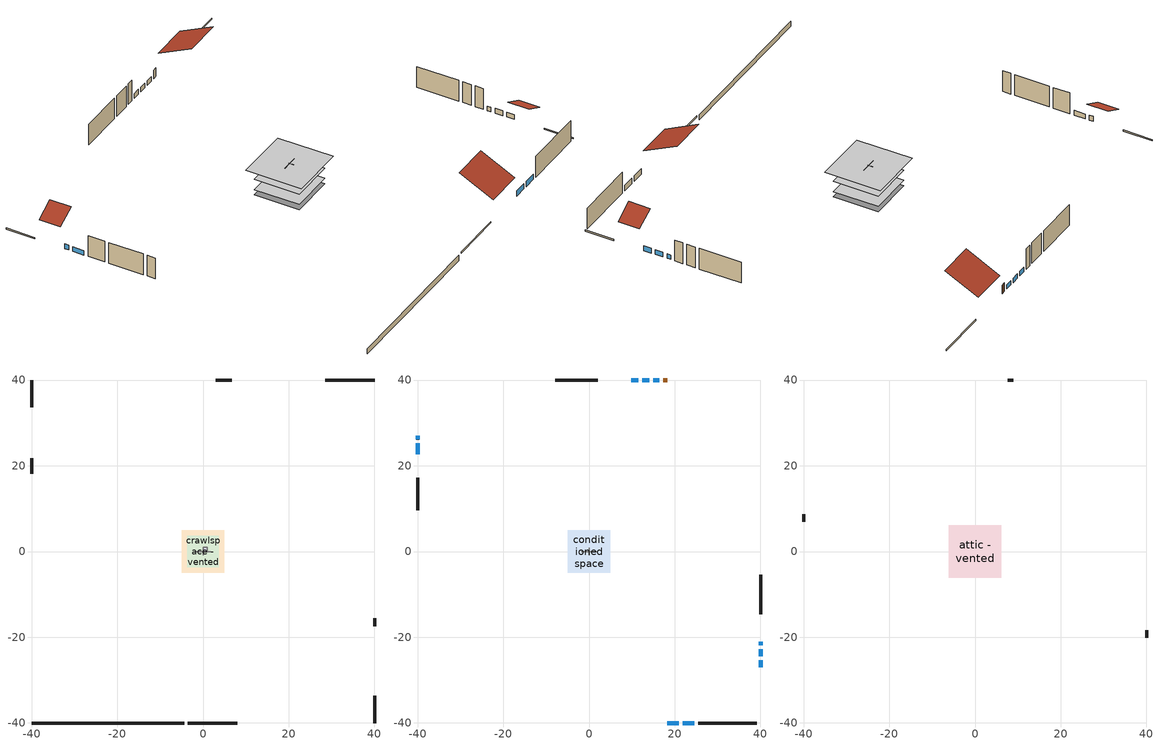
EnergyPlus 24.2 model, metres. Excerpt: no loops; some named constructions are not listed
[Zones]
central ac and furnace airloop ret air zone
 floor adiabatic (AdiabaticConst): 0,0 0,1 1,1 1,0 z0
 wall adiabatic (AdiabaticConst): 0,1 0,0 1,0 1,1 0,1 z0:1
 ceiling adiabatic (AdiabaticConst): 1,0 1,1 0,1 0,0 z1
crawlspace - vented
 floor foundation (Slab2 construction): -4.94,-4.94 -4.94,4.94 4.94,4.94 4.94,-4.94 z-0.91
 wall outside (RimJoist1 construction): -3.5,-40 8.02,-40 z0.3:0.61
 wall outside (RimJoist2 construction): -40,40 -40,33.6 z0.3:0.61
 wall outside (RimJoist3 construction): 40,40 28.48,40 z0.3:0.61
 wall outside (RimJoist4 construction): 40,-40 40,-33.6 z0.3:0.61
 wall foundation (FoundationWall1 construction): -40,-40 -4.43,-40 z-0.91:0.3
garage
 floor foundation (Slab1 construction): -3.66,-3.66 -3.66,3.66 3.66,3.66 3.66,-3.66 z0
 wall outside (Wall1 construction): -40,21.8 -40,18.14 z0.3:5.18
 wall outside (Wall12 construction): 40,-17.43 40,-15.6 z0.3:5.18
 wall outside (Wall2 construction): 6.67,40 3.01,40 z0.3:5.18
 wall to conditioned space (Wall5 construction Reversed): -1.83,0 1.83,0 z0.3:5.18
 wall to conditioned space (Wall6 construction Reversed): 0,-0.91 0,0.91 z0.3:5.18
conditioned space
 floor to crawlspace - vented (Floor1 construction): -4.94,-4.94 -4.94,4.94 4.94,4.94 4.94,-4.94 z0.3
 floor to garage (Floor2 construction): -3.66,-3.66 -3.66,3.66 3.66,3.66 3.66,-3.66 z0.3
 floor adiabatic (AdiabaticFloorConstruction): -4.94,-4.94 -4.94,4.94 4.94,4.94 4.94,-4.94 z2.74
 wall outside (AdiabaticWallConstruction 1): 18.28,40 17.37,40 z0.3:2.34
 wall outside (AdiabaticWallConstruction): 18.22,-40 20.91,-40 / 21.83,-40 24.53,-40 z0.3:1.52; 40,-27.01 40,-25.35 / 11.5,40 9.9,40 / 40,-24.42 40,-22.76 z0.3:1.4; -40,27.01 -40,26.12 z0.3:1.46; -40,25.2 -40,22.73 / 14.01,40 12.43,40 z0.3:1.37; 16.44,40 14.93,40 z0.3:1.31; 40,-21.83 40,-21.06 z0.3:1.34
 wall outside (Wall3 construction): 25.45,-40 39.07,-40 z0.3:5.18
 wall outside (Wall4 construction): -40,17.21 -40,9.65 z0.3:5.18
 wall outside (Wall7 construction): 2.08,40 -7.83,40 z0.3:5.18
 wall outside (Wall8 construction): 40,-14.67 40,-5.44 z0.3:5.18
 window (WindowConstruction): 18.22,-40 20.91,-40 z0.3:1.52
 window (WindowConstruction 9): 40,-27.01 40,-25.35 z0.3:1.4
 window (WindowConstruction 1): 21.83,-40 24.52,-40 z0.3:1.52
 window (WindowConstruction 2): -40,27.01 -40,26.12 z0.3:1.46
 window (WindowConstruction 3): -40,25.19 -40,22.73 z0.3:1.37
 window (WindowConstruction 4): 16.44,40 14.93,40 z0.3:1.31
 window (WindowConstruction 5): 14.01,40 12.43,40 z0.3:1.37
 window (WindowConstruction 6): 11.5,40 9.9,40 z0.3:1.4
 window (WindowConstruction 7): 40,-24.42 40,-22.76 z0.3:1.4
 window (WindowConstruction 8): 40,-21.83 40,-21.06 z0.3:1.34
 door (Door): 18.28,40 17.37,40 z0.3:2.34
 ceiling adiabatic (AdiabaticFloorConstruction): 4.94,-4.94 4.94,4.94 -4.94,4.94 -4.94,-4.94 z2.74
attic - vented
 floor to conditioned space (Floor3 construction Reversed): -6.15,-6.15 -6.15,6.15 6.15,6.15 6.15,-6.15 z5.18
 wall outside (Wall10 construction): 40,-20.13 40,-18.36 z0.3:5.18
 wall outside (Wall11 construction): 8.97,40 7.6,40 z0.3:5.18
 wall outside (Wall9 construction): -40,8.72 -40,6.95 z0.3:5.18
 roof outside (Roof1 construction): 17.29,-40,5.18 17.29,-32.54,8.91 8.95,-32.54,8.91 8.95,-40,5.18
 roof outside (Roof2 construction): -40,27.94,5.18 -35.77,27.94,7.3 -35.77,32.67,7.3 -40,32.67,5.18
 roof outside (Roof3 construction): 40,-27.94,5.18 35.77,-27.94,7.3 35.77,-32.67,7.3 40,-32.67,5.18
 roof outside (Roof4 construction): 19.21,40,5.18 19.21,32.54,8.91 27.55,32.54,8.91 27.55,40,5.18
[Material] Roughness=Rough; Thermal Absorptance=0.9
Name | Thickness {m} | Conductivity {W/m-K} | Density {kg/m3} | Specific Heat {J/kg-K} | Solar Absorptance | Visible Absorptance
ceiling loosefill ins | 0.254 | 0.0480833 | 16.02 | 1046.75 | 0.7 | 0.7
ceiling stud and cavity | 0.1397 | 0.104117 | 65.682 | 1177.47 | 0.7 | 0.7
floor covering | 0.0127 | 0.0433444 | 54.468 | 1339.84 | 0.6 | 0.6
floor rigid ins; wall rigid ins 1; wall rigid ins 2 | 0.051816 | 0.029427 | 32.04 | 1214.23 | 0.7 | 0.7
floor stud and cavity | 0.1397 | 0.0972396 | 92.3553 | 1139.71 | 0.7 | 0.7
gypsum board | 0.0127 | 0.160291 | 801 | 837.4 | 0.6 | 0.6
osb sheathing 0.5 in. 1 | 0.0127 | 0.115458 | 512.64 | 1214.23 | 0.7 | 0.7
osb sheathing 0.75 in. | 0.01905 | 0.115458 | 512.64 | 1214.23 | 0.7 | 0.7
wall stud and cavity 2 | 0.1397 | 0.181744 | 139.0536 | 1170.24 | 0.7 | 0.7
[Construction]
Floor1 construction Reversed: floor covering, osb sheathing 0.75 in., floor rigid ins, floor stud and cavity
Floor3 construction: ceiling loosefill ins, ceiling stud and cavity, gypsum board
Wall5 construction: wall rigid ins 1, osb sheathing 0.5 in. 1, wall stud and cavity 2, gypsum board
Wall6 construction: wall rigid ins 2, osb sheathing 0.5 in. 1, wall stud and cavity 2, gypsum board
[EnergyManagementSystem:Subroutine]
central_ac_and_furnace_airloop_0_duct_subroutine: Set AH_MFR = central_ac_and_furnace_airloop_AH_MFR / 1; If AH_MFR > 0; Set AH_Tout = central_ac_and_furnace_airloop_AH_Tout; Set AH_Wout = central_ac_and_furnace_airloop_AH_Wout; Set RA_T = central_ac_and_furnace_airloop_RA_T; Set RA_W = central_ac_and_furnace_airloop_Ra_W; Set Fan_RTF = central_ac_and_furnace_airloop_Fan_RTF; Set DZ_T = central_ac_and_furnace_airloop_0_DZ_T; Set DZ_W = central_ac_and_furnace_airloop_0_DZ_W; Set AH_VFR = central_ac_and_furnace_airloop_AH_VFR / 1; Set h_SA = (@HFnTdbW AH_Tout AH_Wout); Set h_RA = (@HFnTdbW RA_T RA_W); Set h_fg = (@HfgAirFnWTdb AH_Wout AH_Tout); Set h_DZ = (@HFnTdbW DZ_T DZ_W); Set air_cp = 1006.0; Set f_sup = 0.2; Set f_ret = 0.1; Set sup_lk_mfr = f_sup * AH_MFR; Set ret_lk_mfr = f_ret * AH_MFR; Set SupTotLkToCond = sup_lk_mfr*(h_RA - h_SA); Set SupLatLkToCond = sup_lk_mfr*h_fg*(RA_W-AH_Wout); Set SupSensLkToCond = SupTotLkToCond-SupLatLkToCond; Set supply_ua = 168.271; Set eTm = 0-((Fan_RTF/(AH_MFR*air_cp))*supply_ua); Set t_sup = DZ_T+((AH_Tout-DZ_T)*(@Exp eTm)); Set SupCondToCond = AH_MFR*air_cp*(t_sup-AH_Tout); Set SupCondToDZ = 0-SupCondToCond; Set return_ua = 62.323; Set eTm = 0-((Fan_RTF/(AH_MFR*air_cp))*return_ua); Set t_ret = DZ_T+((RA_T-DZ_T)*(@Exp eTm)); Set RetCondToRP = AH_MFR*air_cp*(t_ret-RA_T); Set RetCondToDZ = 0-RetCondToRP; Set RetLatLkToRP = 0; Set RetSensLkToRP = ret_lk_mfr*air_cp*(DZ_T-RA_T); Set SupTotLkToDZ = sup_lk_mfr*(h_SA-h_DZ); Set SupLatLkToDZ = sup_lk_mfr*h_fg*(AH_Wout-DZ_W); Set SupSensLkToDZ = SupTotLkToDZ-SupLatLkToDZ; Set FracOutsideToCond = 1.0; Set FracOutsideToDZ = 0.0; Set FracCondToOutside = 0.0; Set FracDZToOutside = 1.0; Set FracDZToCond = 0.0; Set FracCondToDZ = 0.0; Set lk_imbal_vfr = @ABS(f_sup - f_ret) * AH_VFR; Set ImbalLkCondToDZ = lk_imbal_vfr * FracCondToDZ; Set ImbalLkDZToCond = lk_imbal_vfr * FracDZToCond; Set ImbalLkOutsideToCond = lk_imbal_vfr * FracOutsideToCond; Set ImbalLkOutsideToDZ = lk_imbal_vfr * FracOutsideToDZ; Set ImbalLkCondToOutside = lk_imbal_vfr * FracCondToOutside; Set ImbalLkDZToOutside = lk_imbal_vfr * FracDZToOutside; Else; Set SupLatLkToCond = 0; Set SupSensLkToCond = 0; Set SupCondToCond = 0; Set RetCondToRP = 0; Set RetLatLkToRP = 0; Set RetSensLkToRP = 0; Set RetCondToDZ = 0; Set SupCondToDZ = 0; Set SupLatLkToDZ = 0; Set SupSensLkToDZ = 0; Set ImbalLkCondToDZ = 0; Set ImbalLkDZToCond = 0; Set ImbalLkOutsideToCond = 0; Set ImbalLkOutsideToDZ = 0; Set ImbalLkCondToOutside = 0; Set ImbalLkDZToOutside = 0; EndIf; Set central_ac_and_furnace_airloop_0_SupLatLkToCond = SupLatLkToCond; Set central_ac_and_furnace_airloop_0_SupSensLkToCond = SupSensLkToCond; Set central_ac_and_furnace_airloop_0_SupCondToLv = SupCondToCond; Set central_ac_and_furnace_airloop_0_RetCondToRP = RetCondToRP; Set central_ac_and_furnace_airloop_0_RetLatLkToRP = RetLatLkToRP; Set central_ac_and_furnace_airloop_0_RetSensLkToRP = RetSensLkToRP; Set central_ac_and_furnace_airloop_0_RetCondToDZ = RetCondToDZ; Set central_ac_and_furnace_airloop_0_SupCondToDZ = SupCondToDZ; Set central_ac_and_furnace_airloop_0_SupLatLkToDZ = SupLatLkToDZ; Set central_ac_and_furnace_airloop_0_SupSensLkToDZ = SupSensLkToDZ; Set central_ac_and_furnace_airloop_0_ZoneMixCondToDZ = ImbalLkCondToDZ; Set central_ac_and_furnace_airloop_0_ZoneMixDZToCond = ImbalLkDZToCond; Set central_ac_and_furnace_airloop_0_DuctImbalLkSupFanEquivCond = ImbalLkCondToOutside; Set central_ac_and_furnace_airloop_0_DuctImbalLkExhFanEquivCond = ImbalLkOutsideToCond; Set central_ac_and_furnace_airloop_0_DuctImbalLkSupFanEquivDZ = ImbalLkDZToOutside; Set central_ac_and_furnace_airloop_0_DuctImbalLkExhFanEquivDZ = ImbalLkOutsideToDZ
[EnergyManagementSystem:OutputVariable] Update Frequency=ZoneTimestep
Name | EMS Variable | Type of Data in Variable | EMS Program or Subroutine | Units
loads_htg_walls_timeseries_outvar | loads_htg_walls | Summed | component_loads_program | J
loads_htg_rim_joists_annual_outvar; loads_htg_rim_joists_timeseries_outvar | loads_htg_rim_joists | Summed | component_loads_program | J
loads_htg_foundation_walls_annual_outvar; loads_htg_foundation_walls_timeseries_outvar | loads_htg_foundation_walls | Summed | component_loads_program | J
loads_htg_doors_annual_outvar; loads_htg_doors_timeseries_outvar | loads_htg_doors | Summed | component_loads_program | J
loads_htg_windows_conduction_annual_outvar; loads_htg_windows_conduction_timeseries_outvar | loads_htg_windows_conduction | Summed | component_loads_program | J
loads_htg_windows_solar_annual_outvar; loads_htg_windows_solar_timeseries_outvar | loads_htg_windows_solar | Summed | component_loads_program | J
loads_htg_skylights_conduction_annual_outvar; loads_htg_skylights_conduction_timeseries_outvar | loads_htg_skylights_conduction | Summed | component_loads_program | J
loads_htg_skylights_solar_annual_outvar; loads_htg_skylights_solar_timeseries_outvar | loads_htg_skylights_solar | Summed | component_loads_program | J
loads_htg_floors_annual_outvar; loads_htg_floors_timeseries_outvar | loads_htg_floors | Summed | component_loads_program | J
loads_htg_slabs_annual_outvar; loads_htg_slabs_timeseries_outvar | loads_htg_slabs | Summed | component_loads_program | J
loads_htg_internal_mass_annual_outvar; loads_htg_internal_mass_timeseries_outvar | loads_htg_internal_mass | Summed | component_loads_program | J
loads_htg_infil_annual_outvar; loads_htg_infil_timeseries_outvar | loads_htg_infil | Summed | component_loads_program | J
loads_htg_natvent_annual_outvar; loads_htg_natvent_timeseries_outvar | loads_htg_natvent | Summed | component_loads_program | J
loads_htg_mechvent_annual_outvar; loads_htg_mechvent_timeseries_outvar | loads_htg_mechvent | Summed | component_loads_program | J
loads_htg_whf_annual_outvar; loads_htg_whf_timeseries_outvar | loads_htg_whf | Summed | component_loads_program | J
loads_htg_ducts_annual_outvar; loads_htg_ducts_timeseries_outvar | loads_htg_ducts | Summed | component_loads_program | J
loads_htg_intgains_annual_outvar; loads_htg_intgains_timeseries_outvar | loads_htg_intgains | Summed | component_loads_program | J
loads_htg_lighting_annual_outvar; loads_htg_lighting_timeseries_outvar | loads_htg_lighting | Summed | component_loads_program | J
loads_clg_roofs_annual_outvar; loads_clg_roofs_timeseries_outvar | loads_clg_roofs | Summed | component_loads_program | J
loads_clg_ceilings_annual_outvar; loads_clg_ceilings_timeseries_outvar | loads_clg_ceilings | Summed | component_loads_program | J
loads_clg_walls_annual_outvar; loads_clg_walls_timeseries_outvar | loads_clg_walls | Summed | component_loads_program | J
loads_clg_rim_joists_annual_outvar; loads_clg_rim_joists_timeseries_outvar | loads_clg_rim_joists | Summed | component_loads_program | J
loads_clg_foundation_walls_annual_outvar; loads_clg_foundation_walls_timeseries_outvar | loads_clg_foundation_walls | Summed | component_loads_program | J
loads_clg_doors_annual_outvar; loads_clg_doors_timeseries_outvar | loads_clg_doors | Summed | component_loads_program | J
loads_clg_windows_conduction_annual_outvar; loads_clg_windows_conduction_timeseries_outvar | loads_clg_windows_conduction | Summed | component_loads_program | J
loads_clg_windows_solar_annual_outvar; loads_clg_windows_solar_timeseries_outvar | loads_clg_windows_solar | Summed | component_loads_program | J
loads_clg_skylights_conduction_annual_outvar; loads_clg_skylights_conduction_timeseries_outvar | loads_clg_skylights_conduction | Summed | component_loads_program | J
loads_clg_skylights_solar_annual_outvar; loads_clg_skylights_solar_timeseries_outvar | loads_clg_skylights_solar | Summed | component_loads_program | J
loads_clg_floors_annual_outvar; loads_clg_floors_timeseries_outvar | loads_clg_floors | Summed | component_loads_program | J
loads_clg_slabs_annual_outvar; loads_clg_slabs_timeseries_outvar | loads_clg_slabs | Summed | component_loads_program | J
loads_clg_internal_mass_annual_outvar; loads_clg_internal_mass_timeseries_outvar | loads_clg_internal_mass | Summed | component_loads_program | J
loads_clg_infil_annual_outvar; loads_clg_infil_timeseries_outvar | loads_clg_infil | Summed | component_loads_program | J
loads_clg_natvent_annual_outvar; loads_clg_natvent_timeseries_outvar | loads_clg_natvent | Summed | component_loads_program | J
loads_clg_mechvent_annual_outvar; loads_clg_mechvent_timeseries_outvar | loads_clg_mechvent | Summed | component_loads_program | J
loads_clg_whf_annual_outvar; loads_clg_whf_timeseries_outvar | loads_clg_whf | Summed | component_loads_program | J
loads_clg_ducts_annual_outvar; loads_clg_ducts_timeseries_outvar | loads_clg_ducts | Summed | component_loads_program | J
loads_clg_intgains_annual_outvar; loads_clg_intgains_timeseries_outvar | loads_clg_intgains | Summed | component_loads_program | J
loads_clg_lighting_annual_outvar; loads_clg_lighting_timeseries_outvar | loads_clg_lighting | Summed | component_loads_program | J
loads_htg_tot_annual_outvar; loads_htg_tot_timeseries_outvar | loads_htg_tot | Summed | total_loads_program | J
loads_clg_tot_annual_outvar; loads_clg_tot_timeseries_outvar | loads_clg_tot | Summed | total_loads_program | J
total_infil_flow_rate_timeseries_outvar | total_infil_flow_rate | Averaged | total_airflows_program | m^3/s
total_mechvent_flow_rate_timeseries_outvar | total_mechvent_flow_rate | Averaged | total_airflows_program | m^3/s
total_natvent_flow_rate_timeseries_outvar | total_natvent_flow_rate | Averaged | total_airflows_program | m^3/s
total_whf_flow_rate_timeseries_outvar | total_whf_flow_rate | Averaged | total_airflows_program | m^3/s
[Schedule:Day:Interval]
cooling season schedule day; cooling season schedule day 2; cooling season schedule default day; natural vent schedule default day: No, 24:00, 0
cooling season schedule day 1; natural vent schedule day: No, 24:00, 1
[Schedule:Week:Daily]
cooling season schedule Week Rule - Jan1-May26: cooling season schedule day, cooling season schedule day, cooling season schedule day, cooling season schedule day, cooling season schedule day, cooling season schedule day, cooling season schedule day, cooling season schedule default day, cooling season schedule default day, cooling season schedule default day, cooling season schedule default day, cooling season schedule default day
cooling season schedule Week Rule - May27-Jun2: cooling season schedule day, cooling season schedule day, cooling season schedule day, cooling season schedule day, cooling season schedule day, cooling season schedule day 1, cooling season schedule day 1, cooling season schedule default day, cooling season schedule default day, cooling season schedule default day, cooling season schedule default day, cooling season schedule default day
cooling season schedule Week Rule - Jun3-Sep29: cooling season schedule day 1, cooling season schedule day 1, cooling season schedule day 1, cooling season schedule day 1, cooling season schedule day 1, cooling season schedule day 1, cooling season schedule day 1, cooling season schedule default day, cooling season schedule default day, cooling season schedule default day, cooling season schedule default day, cooling season schedule default day
cooling season schedule Week Rule - Sep30-Oct6: cooling season schedule day 1, cooling season schedule day 2, cooling season schedule day 2, cooling season schedule day 2, cooling season schedule day 2, cooling season schedule day 2, cooling season schedule day 2, cooling season schedule default day, cooling season schedule default day, cooling season schedule default day, cooling season schedule default day, cooling season schedule default day
cooling season schedule Week Rule - Oct7-Dec31: cooling season schedule day 2, cooling season schedule day 2, cooling season schedule day 2, cooling season schedule day 2, cooling season schedule day 2, cooling season schedule day 2, cooling season schedule day 2, cooling season schedule default day, cooling season schedule default day, cooling season schedule default day, cooling season schedule default day, cooling season schedule default day
natural vent schedule Week Rule - Jan1-Jan6: natural vent schedule day, natural vent schedule day, natural vent schedule default day, natural vent schedule day, natural vent schedule default day, natural vent schedule day, natural vent schedule default day, natural vent schedule default day, natural vent schedule default day, natural vent schedule default day, natural vent schedule default day, natural vent schedule default day
natural vent schedule Week Rule - Jan7-Dec31: natural vent schedule default day, natural vent schedule day, natural vent schedule default day, natural vent schedule day, natural vent schedule default day, natural vent schedule day, natural vent schedule default day, natural vent schedule default day, natural vent schedule default day, natural vent schedule default day, natural vent schedule default day, natural vent schedule default day
[Schedule:Year]
cooling season schedule: cooling season schedule Week Rule - Jan1-May26, 1, 1, 5, 26, cooling season schedule Week Rule - May27-Jun2, 5, 27, 6, 2, cooling season schedule Week Rule - Jun3-Sep29, 6, 3, 9, 29, cooling season schedule Week Rule - Sep30-Oct6, 9, 30, 10, 6, cooling season schedule Week Rule - Oct7-Dec31, 10, 7, 12, 31
natural vent schedule: natural vent schedule Week Rule - Jan1-Jan6, 1, 1, 1, 6, natural vent schedule Week Rule - Jan7-Dec31, 1, 7, 12, 31
